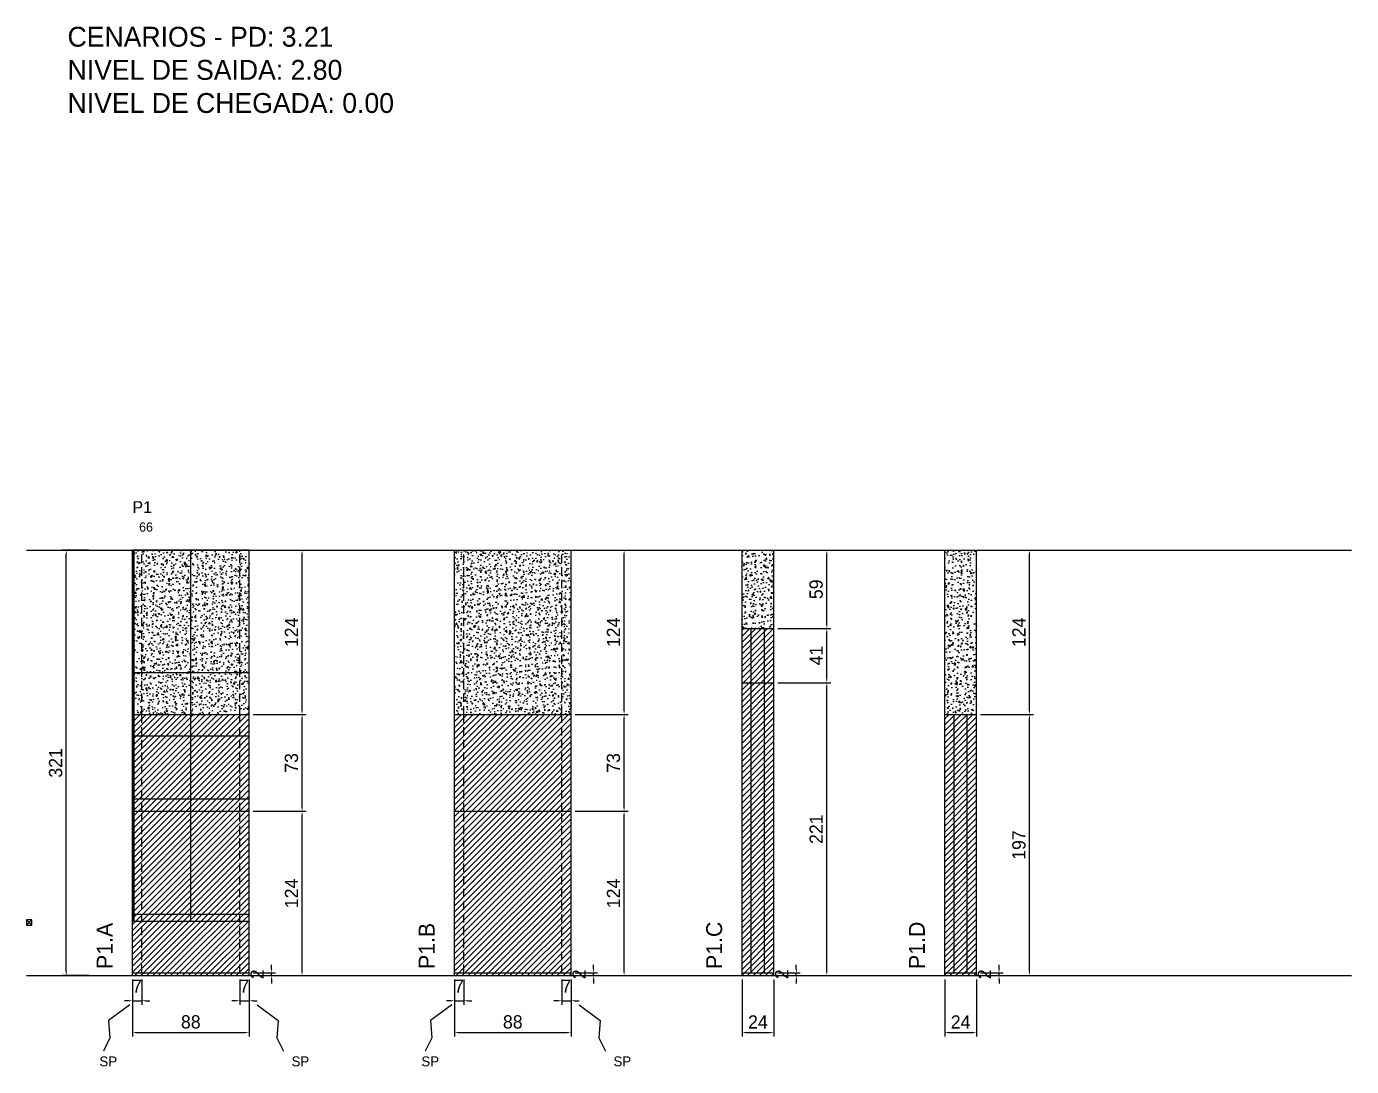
# Model space of a CAD drawing. Header units: centimetres. Extents: x -8500 to 4269, y -490 to 295.
# Drawn here: x -7000 to -6000, y -490 to 295 of the extents above; entities that cross this region are included whole.
import ezdxf

# ---------------------------------------------------------------- set-up
doc = ezdxf.new("R2010")
doc.units = ezdxf.units.CM
doc.linetypes.add('DASHED', pattern=[2, -2])
doc.linetypes.add('HIDDEN', pattern=[9.525, 6.35, -3.175])
for name, color, linetype in [('CHAPA', 140, 'Continuous'), ('COTA', 241, 'Continuous'), ('Hachura', 251, 'Continuous'), ('Madeira', 30, 'Continuous'), ('MEIO_PONT', 160, 'Continuous'), ('NOMENCLATURA', 7, 'Continuous'), ('Nível', 160, 'Continuous'), ('Painéis', 200, 'Continuous'), ('Perfil Metálico', 150, 'Continuous'), ('SARR_2.2x7', 40, 'Continuous'), ('SARRAFO DE PRESSAO', 200, 'Continuous'), ('Sarrafo de Pressão', 42, 'HIDDEN'), ('texto', 7, 'Continuous'), ('TEXTO_GERAL', 7, 'Continuous')]:
    doc.layers.add(name, color=color, linetype=linetype)
doc.dimstyles.new('PAINEL', dxfattribs={"dimtxt": 10, "dimasz": 3, "dimexe": 3, "dimexo": 3, "dimgap": 3, "dimtad": 1, "dimcen": 2.5, "dimclrd": 4, "dimclre": 4, "dimclrt": 240, "dimazin": 3, "dimtfac": 1, "dimtmove": 0, "dimatfit": 3})

# ---------------------------------------------------------------- blocks, each defined once
blk = doc.blocks.new('MULDURA')
at = {"layer": 'Paineis'}
for p, q in [((0, 0), (4, 4)), ((4, 0), (0, 4))]:
    blk.add_line(p, q, dxfattribs=at)
blk.add_lwpolyline([(0, 0), (4, 0), (4, 4), (0, 4)], close=True, dxfattribs=at)

msp = doc.modelspace()

# ---------------------------------------------------------------- hatches: boundary and pattern name
at = {"layer": 'COTA'}
h = msp.add_hatch(dxfattribs=at)
h.set_pattern_fill('AR-CONC', color=256, scale=0.05)
h.paths.add_polyline_path([(-6920, -224), (-6832, -224), (-6832, -100), (-6920, -100)])
h = msp.add_hatch(dxfattribs=at)
h.set_pattern_fill('AR-CONC', color=256, scale=0.05)
h.paths.add_polyline_path([(-6677, -224), (-6589, -224), (-6589, -100), (-6677, -100)])
h = msp.add_hatch(dxfattribs=at)
h.set_pattern_fill('AR-CONC', color=256, scale=0.05)
h.paths.add_polyline_path([(-6460, -159), (-6436, -159), (-6436, -100), (-6460, -100)])
h = msp.add_hatch(dxfattribs=at)
h.set_pattern_fill('AR-CONC', color=256, scale=0.05)
h.paths.add_polyline_path([(-6307, -224), (-6283, -224), (-6283, -100), (-6307, -100)])
at = {"layer": 'Hachura'}
h = msp.add_hatch(dxfattribs=at)
h.set_pattern_fill('ANSI31')
h.paths.add_polyline_path([(-6460, -421), (-6436, -421), (-6436, -159), (-6460, -159)])
h = msp.add_hatch(dxfattribs=at)
h.set_pattern_fill('ANSI31')
h.paths.add_polyline_path([(-6920, -421), (-6832, -421), (-6832, -224), (-6920, -224)])
h = msp.add_hatch(dxfattribs=at)
h.set_pattern_fill('ANSI31')
h.paths.add_polyline_path([(-6677, -421), (-6589, -421), (-6589, -224), (-6677, -224)])
h = msp.add_hatch(dxfattribs=at)
h.set_pattern_fill('ANSI31')
h.paths.add_polyline_path([(-6307, -421), (-6283, -421), (-6283, -224), (-6307, -224)])

# ---------------------------------------------------------------- linework, layer by layer
at = {"layer": 'CHAPA'}
msp.add_lwpolyline([(-6920, -380), (-6918.8, -380), (-6918.8, -100), (-6920, -100)], close=True, dxfattribs=at)
at = {"layer": 'COTA'}
for p, q in [((-6920, -224), (-6920, -100)), ((-6920, -100), (-6832, -100)), ((-6832, -224), (-6832, -100)), ((-6677, -224), (-6677, -100)), ((-6677, -100), (-6589, -100)), ((-6589, -224), (-6589, -100)), ((-6460, -159), (-6460, -100)), ((-6460, -100), (-6436, -100)), ((-6436, -159), (-6436, -100)), ((-6307, -224), (-6307, -100)), ((-6307, -100), (-6283, -100)), ((-6283, -224), (-6283, -100))]:
    msp.add_line(p, q, dxfattribs=at)
at = {"layer": 'COTA', "color": 4}
for points in [[(-6922, -443), (-6938, -455), (-6937, -468), (-6942, -478)], [(-6826, -443), (-6810, -455), (-6811, -468), (-6806, -478)], [(-6679, -443), (-6695, -455), (-6694, -468), (-6699, -478)], [(-6583, -443), (-6567, -455), (-6568, -468), (-6563, -478)]]:
    msp.add_lwpolyline(points, dxfattribs=at)
at = {"layer": 'Madeira'}
for points in [[(-6920, -192.4), (-6832, -192.4)], [(-6920, -287.6), (-6832, -287.6)]]:
    msp.add_lwpolyline(points, dxfattribs=at)
at = {"layer": 'MEIO_PONT'}
msp.add_lwpolyline([(-6920, -240), (-6832, -240)], dxfattribs=at)
at = {"layer": 'Nível', "linetype": 'DASHED'}
for points in [[(-7000, -100), (-6000, -100)], [(-7000, -421), (-6000, -421)]]:
    msp.add_lwpolyline(points, dxfattribs=at)
at = {"layer": 'Painéis'}
for p, q in [((-6460, -159), (-6436, -159)), ((-6460, -421), (-6460, -159)), ((-6436, -421), (-6436, -159)), ((-6460, -200), (-6436, -200)), ((-6920, -224), (-6832, -224)), ((-6920, -421), (-6920, -224)), ((-6832, -421), (-6832, -224)), ((-6677, -224), (-6589, -224)), ((-6677, -421), (-6677, -224)), ((-6589, -421), (-6589, -224)), ((-6307, -224), (-6283, -224)), ((-6307, -421), (-6307, -224)), ((-6283, -421), (-6283, -224)), ((-6920, -297), (-6832, -297)), ((-6677, -297), (-6589, -297)), ((-6920, -419), (-6832, -419)), ((-6677, -419), (-6589, -419)), ((-6460, -419), (-6436, -419)), ((-6307, -419), (-6283, -419))]:
    msp.add_line(p, q, dxfattribs=at)
msp.add_lwpolyline([(-6920, -380), (-6832, -380), (-6832, -100), (-6920, -100)], close=True, dxfattribs=at)
at = {"layer": 'Perfil Metálico'}
msp.add_line((-6876, -380), (-6876, -100), dxfattribs=at)
at = {"layer": 'SARR_2.2x7'}
for points in [[(-6453, -200), (-6453, -159)], [(-6443, -200), (-6443, -159)], [(-6453, -419), (-6453, -200)], [(-6443, -419), (-6443, -200)], [(-6300, -419), (-6300, -224)], [(-6290, -419), (-6290, -224)]]:
    msp.add_lwpolyline(points, dxfattribs=at)
at = {"layer": 'SARRAFO DE PRESSAO'}
msp.add_lwpolyline([(-6920, -380), (-6832, -380), (-6832, -375), (-6920, -375)], close=True, dxfattribs=at)
at = {"layer": 'Sarrafo de Pressão', "linetype": 'HIDDEN'}
for points in [[(-6913, -224), (-6913, -100)], [(-6839, -224), (-6839, -100)], [(-6670, -224), (-6670, -100)], [(-6596, -224), (-6596, -100)], [(-6913, -297), (-6913, -224)], [(-6839, -297), (-6839, -224)], [(-6670, -297), (-6670, -224)], [(-6596, -297), (-6596, -224)], [(-6913, -419), (-6913, -297)], [(-6839, -419), (-6839, -297)], [(-6670, -419), (-6670, -297)], [(-6596, -419), (-6596, -297)]]:
    msp.add_lwpolyline(points, dxfattribs=at)

# ---------------------------------------------------------------- block references
at = {"layer": 'COTA'}
msp.add_blockref('MULDURA', (-7000, -383), dxfattribs=at)

# ---------------------------------------------------------------- texts
at = {"layer": 'NOMENCLATURA'}
for s, p in [('CENARIOS - PD: 3.21', (-6969, 280)), ('NIVEL DE SAIDA: 2.80', (-6969, 255)), ('NIVEL DE CHEGADA: 0.00', (-6969, 230))]:
    msp.add_text(s, height=15, dxfattribs=at).set_placement(p)
for s, p in [('P1.A', (-6935, -416)), ('P1.B', (-6692, -416)), ('P1.C', (-6475, -416)), ('P1.D', (-6322, -416))]:
    msp.add_text(s, height=12, rotation=90, dxfattribs=at).set_placement(p)
at = {"layer": 'texto'}
msp.add_text('66', height=7, dxfattribs=at).set_placement((-6915, -86))
at = {"layer": 'texto', "color": 4, "char_height": 7.5, "attachment_point": 1}
for insert in [(-6945, -482), (-6800, -482), (-6702, -482), (-6557, -482)]:
    msp.add_mtext('SP', dxfattribs=dict(at, insert=insert))
at = {"layer": 'TEXTO_GERAL'}
msp.add_text('P1', height=9, dxfattribs=at).set_placement((-6920, -72))

# ---------------------------------------------------------------- dimensions: what is measured, and where the dimension line sits
at = {"layer": 'COTA'}
msp.add_linear_dim(base=(-6970, -421), p1=(-6950, -421), p2=(-6950, -100), angle=90, dimstyle='PAINEL', dxfattribs=at).render()
at = {"layer": 'COTA', "color": 4}
for base, p1, p2 in [((-6792, -224), (-6832, -224), (-6832, -100)), ((-6549, -224), (-6589, -224), (-6589, -100)), ((-6396, -159), (-6436, -159), (-6436, -100)), ((-6243, -224), (-6283, -224), (-6283, -100)), ((-6396, -200), (-6436, -200), (-6436, -159)), ((-6396, -421), (-6436, -421), (-6436, -200)), ((-6792, -297), (-6832, -297), (-6832, -224)), ((-6549, -297), (-6589, -297), (-6589, -224)), ((-6243, -421), (-6283, -421), (-6283, -224)), ((-6792, -421), (-6832, -421), (-6832, -297)), ((-6549, -421), (-6589, -421), (-6589, -297)), ((-6815, -421), (-6832, -421), (-6832, -419)), ((-6572, -421), (-6589, -421), (-6589, -419)), ((-6419, -421), (-6436, -421), (-6436, -419)), ((-6266, -421), (-6283, -421), (-6283, -419))]:
    msp.add_linear_dim(base=base, p1=p1, p2=p2, angle=90, dimstyle='PAINEL', dxfattribs=at).render()
for base, p1, p2 in [((-6920, -440), (-6920, -421), (-6913, -421)), ((-6920, -464), (-6920, -421), (-6832, -421)), ((-6839, -440), (-6839, -421), (-6832, -421)), ((-6677, -440), (-6677, -421), (-6670, -421)), ((-6677, -464), (-6677, -421), (-6589, -421)), ((-6596, -440), (-6596, -421), (-6589, -421)), ((-6460, -464), (-6460, -421), (-6436, -421)), ((-6307, -464), (-6307, -421), (-6283, -421))]:
    msp.add_linear_dim(base=base, p1=p1, p2=p2, dimstyle='PAINEL', dxfattribs=at).render()

doc.saveas('drawing.dxf')
